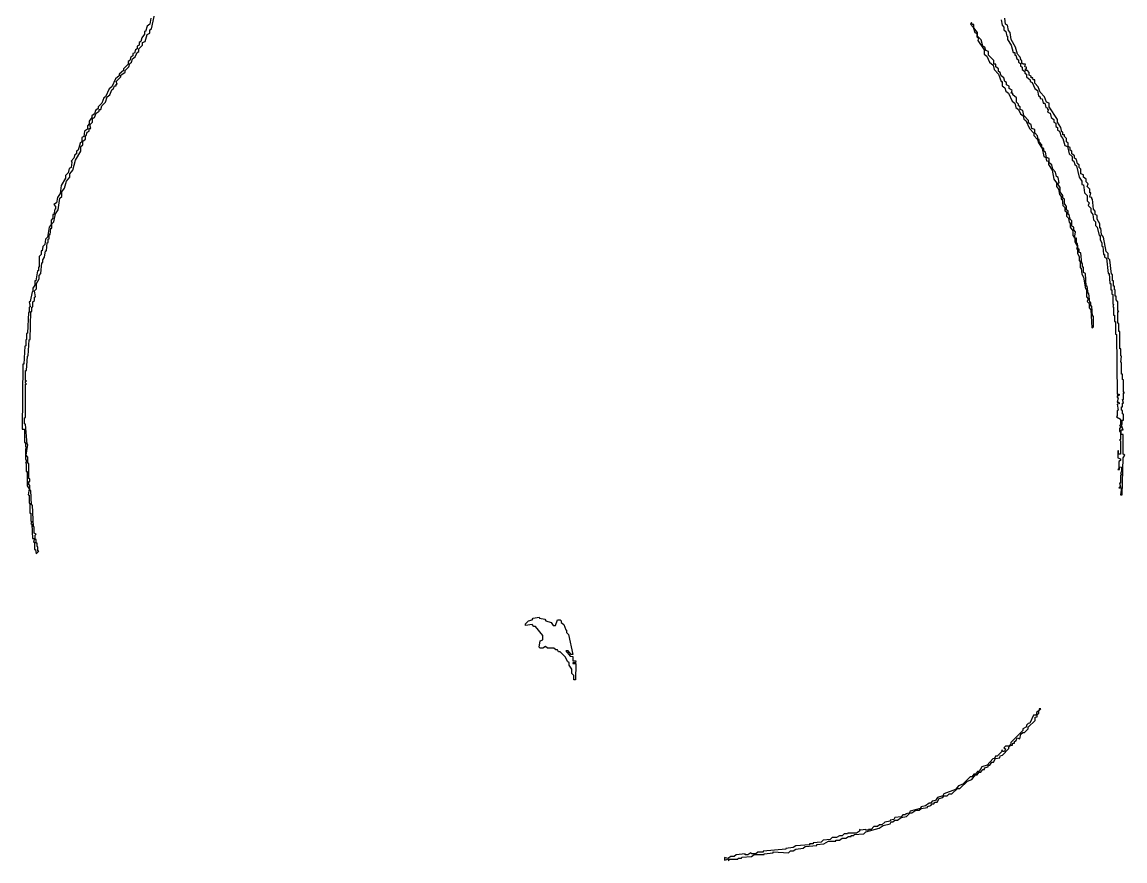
# Model space of a CAD drawing. Extents: x 76 to 558, y 148 to 1069.
# Drawn here: x 249.3 to 558.1, y 148.3 to 383.3 of the extents above; entities that cross this region are included whole.
import ezdxf

# ---------------------------------------------------------------- set-up
doc = ezdxf.new("R2010")
doc.units = 0

msp = doc.modelspace()

# ---------------------------------------------------------------- linework, layer by layer
at = {"layer": 'BRACING'}
for p, q in [((523.45, 383.88), (523.71, 382.4)), ((524.68, 382.65), (524.43, 384.39)), ((523.71, 382.4), (524.21, 381.85)), ((524.21, 381.85), (524.21, 381.13)), ((524.21, 381.13), (524.72, 380.58)), ((525.19, 382.35), (524.68, 382.65)), ((524.72, 380.58), (524.98, 379.35)), ((525.44, 380.87), (525.19, 382.35)), ((525.95, 380.32), (525.44, 380.87)), ((526.2, 378.33), (525.95, 380.32)), ((524.98, 379.35), (525.23, 379.31)), ((525.23, 379.31), (525.23, 378.33)), ((525.23, 378.33), (526.25, 376.77)), ((527.47, 376.26), (526.2, 378.33)), ((526.25, 376.77), (526.75, 374.78)), ((526.75, 374.78), (527.26, 374.73)), ((527.26, 374.73), (527.26, 374.02)), ((527.26, 374.02), (527.52, 373.97)), ((527.98, 374.27), (527.47, 376.26)), ((527.52, 373.97), (527.77, 373)), ((528.74, 373.46), (527.98, 374.27)), ((527.77, 373), (528.28, 372.7)), ((528.28, 372.7), (528.28, 371.98)), ((528.28, 371.98), (528.79, 371.69)), ((529, 372.49), (528.74, 373.46)), ((528.79, 371.69), (528.79, 370.97)), ((528.79, 370.97), (529.29, 370.67)), ((529.25, 372.45), (529, 372.49)), ((529.25, 371.73), (529.25, 372.45)), ((529.55, 371.43), (529.25, 371.73)), ((529.29, 370.67), (529.29, 369.95)), ((530.27, 371.43), (529.55, 371.43)), ((530.01, 370.71), (530.27, 371.43)), ((530.52, 370.67), (530.01, 370.71)), ((530.52, 370.2), (530.52, 370.67)), ((529.29, 369.95), (530.06, 369.4)), ((530.06, 369.4), (530.06, 368.93)), ((530.06, 368.93), (530.56, 368.64)), ((530.27, 370.16), (530.52, 370.2)), ((530.27, 369.7), (530.27, 370.16)), ((530.78, 369.65), (530.27, 369.7)), ((530.56, 368.64), (530.56, 367.92)), ((530.56, 367.92), (531.58, 367.11)), ((531.28, 369.15), (530.78, 369.65)), ((531.28, 368.43), (531.28, 369.15)), ((531.79, 368.13), (531.28, 368.43)), ((531.79, 367.67), (531.79, 368.13)), ((532.3, 367.62), (531.79, 367.67)), ((532.34, 367.11), (532.3, 367.62)), ((531.58, 367.11), (531.58, 366.65)), ((531.58, 366.65), (532.09, 366.35)), ((532.09, 366.35), (532.85, 364.62)), ((532.81, 367.11), (532.34, 367.11)), ((532.81, 366.14), (532.81, 367.11)), ((533.82, 365.08), (532.81, 366.14)), ((532.85, 364.62), (533.61, 364.07)), ((534.33, 363.6), (533.82, 365.08)), ((533.61, 364.07), (533.87, 362.58)), ((533.87, 362.58), (534.37, 362.29)), ((535.6, 362.29), (534.33, 363.6)), ((534.37, 362.29), (534.37, 361.82)), ((534.37, 361.82), (534.88, 361.78)), ((534.88, 361.78), (535.14, 360.55)), ((536.11, 360.81), (535.6, 362.29)), ((535.14, 360.55), (535.64, 360.51)), ((535.64, 360.51), (535.9, 359.28)), ((535.9, 359.28), (536.41, 359.24)), ((536.87, 360.51), (536.11, 360.81)), ((536.41, 359.24), (536.41, 358.77)), ((536.41, 358.77), (536.66, 358.73)), ((536.66, 358.73), (536.41, 358.01)), ((536.87, 359.54), (536.87, 360.51)), ((539.16, 355.98), (536.87, 359.54)), ((536.41, 358.01), (537.17, 357.72)), ((537.17, 357.72), (537.42, 356.53)), ((537.42, 356.53), (538.18, 355.98)), ((538.18, 355.98), (538.18, 355.26)), ((538.18, 355.26), (538.69, 354.96)), ((539.16, 355.26), (539.16, 355.98)), ((540.17, 353.7), (539.16, 355.26)), ((538.69, 354.96), (538.69, 353.99)), ((538.69, 353.99), (539.2, 353.7)), ((539.2, 353.7), (539.2, 352.98)), ((539.2, 352.98), (539.71, 352.68)), ((539.71, 352.68), (540.22, 351.2)), ((540.43, 352.47), (540.17, 353.7)), ((540.68, 352.42), (540.43, 352.47)), ((540.68, 351.71), (540.68, 352.42)), ((540.22, 351.2), (540.72, 350.65)), ((541.19, 351.66), (540.68, 351.71)), ((540.72, 350.65), (541.23, 348.66)), ((541.19, 351.2), (541.19, 351.66)), ((541.7, 350.65), (541.19, 351.2)), ((541.7, 349.67), (541.7, 350.65)), ((542.21, 349.38), (541.7, 349.67)), ((542.21, 348.4), (542.21, 349.38)), ((541.23, 348.66), (541.99, 348.36)), ((541.99, 348.36), (542.5, 346.37)), ((542.71, 348.11), (542.21, 348.4)), ((542.5, 346.37), (543.26, 345.57)), ((542.71, 347.39), (542.71, 348.11)), ((543.22, 347.09), (542.71, 347.39)), ((543.22, 346.37), (543.22, 347.09)), ((543.98, 345.82), (543.22, 346.37)), ((543.26, 345.57), (543.26, 344.59)), ((543.26, 344.59), (543.77, 344.3)), ((543.77, 344.3), (544.03, 343.32)), ((543.98, 345.1), (543.98, 345.82)), ((544.49, 344.8), (543.98, 345.1)), ((544.03, 343.32), (544.53, 343.03)), ((544.75, 343.58), (544.49, 344.8)), ((544.53, 343.03), (545.3, 339.77)), ((545.25, 343.28), (544.75, 343.58)), ((545.25, 342.56), (545.25, 343.28)), ((545.76, 342.01), (545.25, 342.56)), ((545.3, 339.77), (546.02, 338.71)), ((545.76, 340.78), (545.76, 342.01)), ((546.48, 340.49), (545.76, 340.78)), ((546.48, 339.77), (546.48, 340.49)), ((547.24, 339.22), (546.48, 339.77)), ((546.02, 338.71), (546.02, 337.74)), ((546.02, 337.74), (546.52, 337.69)), ((546.52, 337.69), (546.78, 335.45)), ((547.24, 338.5), (547.24, 339.22)), ((547.75, 337.95), (547.24, 338.5)), ((547.5, 337.23), (547.75, 337.95)), ((548.26, 336.42), (547.5, 337.23)), ((546.78, 335.45), (547.54, 334.64)), ((547.54, 334.64), (547.54, 333.16)), ((548.26, 335.45), (548.26, 336.42)), ((548.51, 335.41), (548.26, 335.45)), ((548.26, 334.18), (548.51, 335.41)), ((548.77, 334.14), (548.26, 334.18)), ((548.77, 333.67), (548.77, 334.14)), ((549.02, 333.63), (548.77, 333.67)), ((549.28, 330.88), (549.02, 333.63)), ((547.54, 333.16), (548.05, 332.61)), ((548.05, 332.61), (547.79, 331.89)), ((547.79, 331.89), (548.56, 331.09)), ((548.56, 331.09), (548.56, 330.12)), ((549.78, 330.33), (549.28, 330.88)), ((548.56, 330.12), (549.06, 329.31)), ((549.06, 329.31), (549.32, 327.83)), ((549.32, 327.83), (549.83, 327.28)), ((549.78, 329.35), (549.78, 330.33)), ((550.29, 329.06), (549.78, 329.35)), ((550.29, 328.08), (550.29, 329.06)), ((551.05, 326.77), (550.29, 328.08)), ((549.83, 327.28), (549.83, 326.31)), ((549.83, 326.31), (550.33, 325.76)), ((550.33, 325.76), (550.84, 323.51)), ((551.05, 325.54), (551.05, 326.77)), ((551.31, 325.5), (551.05, 325.54)), ((551.56, 323.77), (551.31, 325.5)), ((550.84, 323.51), (551.1, 323.47)), ((551.1, 323.47), (551.1, 322.24)), ((551.1, 322.24), (551.6, 321.44)), ((552.07, 322.96), (551.56, 323.77)), ((551.6, 321.44), (551.6, 320.46)), ((552.83, 318.94), (552.07, 322.96)), ((551.6, 320.46), (551.86, 320.42)), ((551.86, 320.42), (552.11, 318.18)), ((552.11, 318.18), (552.37, 318.14)), ((552.37, 318.14), (552.37, 317.42)), ((553.34, 318.39), (552.83, 318.94)), ((553.34, 317.16), (553.34, 318.39)), ((552.37, 317.42), (552.87, 317.12)), ((552.87, 317.12), (553.38, 312.84)), ((553.85, 316.61), (553.34, 317.16)), ((554.35, 312.59), (553.85, 316.61)), ((553.38, 312.84), (553.64, 312.8)), ((553.64, 312.8), (553.89, 310.05)), ((554.61, 312.55), (554.35, 312.59)), ((554.61, 310.81), (554.61, 312.55)), ((553.89, 310.05), (554.14, 310.01)), ((554.14, 310.01), (554.14, 308.27)), ((554.86, 310.77), (554.61, 310.81)), ((554.86, 309.29), (554.86, 310.77)), ((555.12, 309.24), (554.86, 309.29)), ((555.12, 308.27), (555.12, 309.24)), ((554.14, 308.27), (554.4, 308.23)), ((554.4, 308.23), (554.4, 307)), ((554.4, 307), (554.65, 306.96)), ((554.65, 306.96), (554.65, 304.21)), ((555.37, 308.23), (555.12, 308.27)), ((555.37, 306.49), (555.37, 308.23)), ((555.62, 306.45), (555.37, 306.49)), ((555.62, 305.48), (555.62, 306.45)), ((554.65, 304.21), (554.91, 304.17)), ((554.91, 304.17), (554.65, 303.45)), ((554.65, 303.45), (554.91, 303.4)), ((554.91, 303.4), (554.91, 301.16)), ((556.13, 304.93), (555.62, 305.48)), ((556.13, 302.43), (556.13, 304.93)), ((554.91, 301.16), (555.16, 301.12)), ((555.16, 301.12), (555.16, 299.38)), ((556.39, 302.18), (556.13, 302.43)), ((556.13, 302.13), (556.39, 302.18)), ((556.13, 298.87), (556.13, 302.13)), ((555.16, 299.38), (555.41, 299.34)), ((555.41, 299.34), (555.41, 295.83)), ((556.39, 298.83), (556.13, 298.87)), ((556.39, 296.59), (556.39, 298.83)), ((556.64, 296.55), (556.39, 296.59)), ((556.64, 291.76), (556.64, 296.55)), ((555.41, 295.83), (555.67, 295.78)), ((555.67, 295.78), (555.92, 279.06)), ((556.9, 291.72), (556.64, 291.76)), ((556.9, 289.73), (556.9, 291.72)), ((557.15, 289.69), (556.9, 289.73)), ((556.9, 287.95), (557.15, 289.69)), ((557.15, 287.91), (556.9, 287.95)), ((557.15, 284.65), (557.15, 287.91)), ((557.4, 284.61), (557.15, 284.65)), ((557.4, 283.13), (557.4, 284.61)), ((557.66, 283.08), (557.4, 283.13)), ((557.66, 279.57), (557.66, 283.08)), ((555.92, 279.06), (556.43, 279.02)), ((556.39, 278.51), (555.92, 278.51)), ((555.92, 278.51), (555.92, 278.05)), ((555.92, 278.05), (556.18, 278)), ((556.18, 278), (555.92, 276.78)), ((556.43, 279.02), (556.39, 278.51)), ((557.91, 279.53), (557.66, 279.57)), ((557.66, 279.27), (557.91, 279.53)), ((557.66, 277.54), (557.66, 279.27)), ((555.92, 276.78), (556.39, 276.78)), ((556.43, 276.27), (555.92, 276.23)), ((555.92, 276.23), (556.18, 274.49)), ((556.39, 276.78), (556.43, 276.27)), ((557.15, 275.46), (557.4, 275.51)), ((557.15, 274.49), (557.15, 275.46)), ((557.4, 277.49), (557.66, 277.54)), ((557.66, 276.52), (557.4, 277.49)), ((557.4, 276.48), (557.66, 276.52)), ((557.4, 275.51), (557.4, 276.48)), ((555.92, 272.97), (555.67, 272.71)), ((555.67, 272.71), (556.85, 271.99)), ((556.18, 274.49), (555.92, 274.45)), ((555.92, 274.45), (555.92, 272.97)), ((556.85, 271.99), (556.85, 270.3)), ((557.4, 274.45), (557.15, 274.49)), ((557.32, 271.74), (557.66, 271.78)), ((557.4, 273.47), (557.4, 274.45)), ((557.66, 273.43), (557.4, 273.47)), ((557.66, 271.78), (557.66, 273.43)), ((556.85, 270.3), (556.6, 270.26)), ((556.6, 270.26), (556.85, 270)), ((556.85, 269.54), (556.6, 269.49)), ((556.6, 269.49), (556.6, 268.52)), ((556.85, 270), (556.85, 269.54)), ((557.06, 270.51), (557.32, 270.55)), ((557.57, 269.03), (557.06, 270.51)), ((557.06, 268.99), (557.57, 269.03)), ((557.06, 267.76), (557.06, 268.99)), ((557.32, 270.55), (557.32, 271.74)), ((556.6, 268.52), (556.85, 268.48)), ((556.85, 266.28), (556.6, 266.23)), ((556.6, 266.23), (556.85, 265.98)), ((556.85, 265.98), (556.81, 262.17)), ((556.85, 268.48), (556.85, 266.28)), ((557.57, 267.72), (557.06, 267.76)), ((557.57, 262.21), (557.57, 267.72)), ((556.3, 263.19), (556.09, 263.19)), ((556.09, 263.19), (556.09, 261.2)), ((556.3, 262.21), (556.3, 263.19)), ((556.09, 261.2), (556.81, 260.94)), ((556.81, 262.17), (556.3, 262.21)), ((556.85, 260.43), (556.34, 260.14)), ((556.34, 260.14), (556.34, 258.15)), ((556.81, 260.94), (556.85, 260.43)), ((557.32, 250.78), (557.57, 261.15)), ((558.08, 261.92), (557.57, 262.21)), ((557.57, 261.15), (558.08, 261.92)), ((556.34, 258.15), (556.09, 257.89)), ((556.09, 257.89), (556.56, 257.89)), ((556.56, 257.89), (556.6, 258.66)), ((556.6, 258.66), (557.11, 258.61)), ((557.11, 257.13), (556.85, 257.09)), ((556.85, 257.09), (557.11, 256.37)), ((557.11, 256.37), (556.85, 256.33)), ((556.85, 256.33), (556.85, 254.08)), ((557.11, 258.61), (557.11, 257.13)), ((556.85, 254.08), (556.6, 254.04)), ((556.6, 254.04), (556.85, 253.07)), ((556.85, 253.07), (556.34, 252.81)), ((556.34, 252.81), (557.11, 252.77)), ((557.11, 252.77), (556.85, 250.78)), ((556.85, 250.78), (557.32, 250.78))]:
    msp.add_line(p, q, dxfattribs=at)
at = {"layer": 'PICKUP_ROUTE'}
for p, q in [((515.07, 383.12), (514.82, 382.65)), ((515.32, 382.61), (515.07, 383.12)), ((514.82, 382.65), (515.58, 381.85)), ((515.79, 382.61), (515.32, 382.61)), ((515.58, 381.85), (516.09, 380.36)), ((515.79, 381.64), (515.79, 382.61)), ((516.81, 380.32), (515.79, 381.64)), ((516.09, 380.36), (516.59, 380.07)), ((516.59, 380.07), (516.59, 379.1)), ((516.81, 379.35), (516.81, 380.32)), ((516.59, 379.1), (517.1, 378.8)), ((517.82, 378.29), (516.81, 379.35)), ((517.1, 378.8), (516.85, 378.08)), ((516.85, 378.08), (518.63, 375.5)), ((518.33, 376.55), (517.82, 378.29)), ((518.84, 376.26), (518.33, 376.55)), ((518.63, 375.5), (518.63, 374.27)), ((518.63, 374.27), (519.39, 373.72)), ((519.09, 375.29), (518.84, 376.26)), ((519.85, 374.99), (519.09, 375.29)), ((519.39, 373.72), (520.15, 371.98)), ((519.85, 374.02), (519.85, 374.99)), ((521.38, 372.45), (519.85, 374.02)), ((520.15, 371.98), (521.17, 371.18)), ((521.17, 371.18), (521.42, 369.95)), ((521.38, 371.48), (521.38, 372.45)), ((521.89, 371.43), (521.38, 371.48)), ((521.89, 370.71), (521.89, 371.43)), ((522.65, 370.16), (521.89, 370.71)), ((521.42, 369.95), (522.69, 368.64)), ((522.65, 369.44), (522.65, 370.16)), ((523.16, 369.15), (522.65, 369.44)), ((522.69, 368.64), (523.45, 366.65)), ((523.41, 368.17), (523.16, 369.15)), ((524.17, 367.62), (523.41, 368.17)), ((524.43, 366.65), (524.17, 367.62)), ((523.45, 366.65), (523.71, 366.61)), ((523.71, 366.61), (523.71, 365.38)), ((523.71, 365.38), (524.47, 364.83)), ((524.93, 366.35), (524.43, 366.65)), ((524.47, 364.83), (524.72, 363.86)), ((524.93, 365.63), (524.93, 366.35)), ((525.7, 365.34), (524.93, 365.63)), ((525.7, 364.62), (525.7, 365.34)), ((526.46, 364.07), (525.7, 364.62)), ((524.72, 363.86), (525.48, 363.3)), ((525.48, 363.3), (526.5, 361.06)), ((526.2, 363.35), (526.46, 364.07)), ((526.71, 363.3), (526.2, 363.35)), ((526.71, 362.84), (526.71, 363.3)), ((527.73, 362.03), (526.71, 362.84)), ((527.73, 360.81), (527.73, 362.03)), ((526.5, 361.06), (527.26, 360.51)), ((527.26, 360.51), (527.52, 359.28)), ((527.52, 359.28), (528.28, 358.73)), ((528.24, 360.26), (527.73, 360.81)), ((528.24, 359.79), (528.24, 360.26)), ((528.74, 359.49), (528.24, 359.79)), ((528.28, 358.73), (528.79, 357.51)), ((528.74, 358.77), (528.74, 359.49)), ((529.51, 358.48), (528.74, 358.77)), ((529.76, 357.04), (529.51, 358.48)), ((528.79, 357.51), (529.55, 357)), ((529.55, 357), (529.8, 356.02)), ((531.03, 355.73), (529.76, 357.04)), ((529.8, 356.02), (530.31, 355.73)), ((530.31, 355.73), (531.33, 353.48)), ((531.03, 355.01), (531.03, 355.73)), ((531.79, 354.46), (531.03, 355.01)), ((531.33, 353.48), (532.6, 352.17)), ((532.05, 353.48), (531.79, 354.46)), ((532.81, 353.19), (532.05, 353.48)), ((532.6, 352.17), (532.6, 351.45)), ((532.81, 352.21), (532.81, 353.19)), ((533.57, 351.41), (532.81, 352.21)), ((532.6, 351.45), (533.61, 350.39)), ((533.82, 350.44), (533.57, 351.41)), ((533.61, 350.39), (533.87, 349.42)), ((534.08, 350.39), (533.82, 350.44)), ((533.87, 349.42), (534.88, 347.85)), ((534.08, 349.67), (534.08, 350.39)), ((534.84, 348.87), (534.08, 349.67)), ((534.84, 348.15), (534.84, 348.87)), ((535.35, 347.85), (534.84, 348.15)), ((534.88, 347.85), (535.39, 345.61)), ((535.35, 347.13), (535.35, 347.85)), ((535.86, 346.84), (535.35, 347.13)), ((536.11, 345.36), (535.86, 346.84)), ((535.39, 345.61), (535.9, 345.31)), ((535.9, 345.31), (536.15, 344.34)), ((536.87, 345.06), (536.11, 345.36)), ((536.15, 344.34), (536.66, 344.3)), ((536.66, 344.3), (536.66, 343.32)), ((536.66, 343.32), (537.68, 341.76)), ((536.87, 343.83), (536.87, 345.06)), ((537.63, 343.28), (536.87, 343.83)), ((537.89, 342.05), (537.63, 343.28)), ((537.68, 341.76), (538.18, 339.26)), ((538.65, 341.25), (537.89, 342.05)), ((538.9, 340.02), (538.65, 341.25)), ((539.41, 339.73), (538.9, 340.02)), ((539.67, 338.24), (539.41, 339.73)), ((538.18, 339.26), (538.95, 338.2)), ((538.95, 338.2), (538.95, 337.23)), ((538.95, 337.23), (539.45, 336.42)), ((539.41, 338.2), (539.67, 338.24)), ((539.41, 337.74), (539.41, 338.2)), ((539.92, 336.93), (539.41, 337.74)), ((539.92, 335.7), (539.92, 336.93)), ((539.45, 336.42), (539.71, 334.94)), ((539.71, 334.94), (540.22, 334.39)), ((540.68, 334.64), (539.92, 335.7)), ((540.22, 334.39), (540.22, 333.67)), ((540.22, 333.67), (540.47, 333.63)), ((540.47, 333.63), (540.72, 331.89)), ((540.68, 333.93), (540.68, 334.64)), ((541.19, 333.63), (540.68, 333.93)), ((541.19, 332.4), (541.19, 333.63)), ((540.72, 331.89), (541.23, 331.34)), ((541.7, 331.6), (541.19, 332.4)), ((541.23, 331.34), (541.23, 330.37)), ((541.7, 330.62), (541.7, 331.6)), ((542.21, 330.33), (541.7, 330.62)), ((541.23, 330.37), (541.74, 330.07)), ((541.74, 330.07), (541.74, 328.85)), ((541.74, 328.85), (542.25, 328.3)), ((542.21, 329.35), (542.21, 330.33)), ((542.46, 329.31), (542.21, 329.35)), ((542.25, 328.3), (542.5, 327.07)), ((542.71, 328.08), (542.46, 329.31)), ((543.22, 327.53), (542.71, 328.08)), ((543.22, 326.05), (543.22, 327.53)), ((542.5, 327.07), (542.76, 327.02)), ((542.76, 327.02), (542.76, 325.8)), ((542.76, 325.8), (543.52, 324.74)), ((543.73, 325.76), (543.22, 326.05)), ((543.52, 324.74), (543.52, 323.51)), ((543.73, 325.04), (543.73, 325.76)), ((544.24, 324.48), (543.73, 325.04)), ((543.98, 322.75), (544.24, 324.48)), ((543.52, 323.51), (544.03, 322.71)), ((544.49, 322.71), (543.98, 322.75)), ((544.03, 322.71), (544.03, 321.73)), ((544.03, 321.73), (544.79, 320.42)), ((544.49, 321.23), (544.49, 322.71)), ((544.75, 321.18), (544.49, 321.23)), ((545, 319.7), (544.75, 321.18)), ((544.79, 320.42), (544.53, 319.7)), ((544.53, 319.7), (544.79, 319.66)), ((544.79, 319.66), (544.79, 318.43)), ((544.79, 318.43), (545.3, 317.63)), ((545.25, 319.66), (545, 319.7)), ((545.25, 318.69), (545.25, 319.66)), ((545.76, 318.64), (545.25, 318.69)), ((545.97, 315.64), (545.76, 318.64)), ((545.3, 317.63), (545.3, 316.4)), ((545.3, 316.4), (545.55, 316.36)), ((545.55, 316.36), (545.55, 314.37)), ((546.23, 315.6), (545.97, 315.64)), ((546.23, 314.62), (546.23, 315.6)), ((545.55, 314.37), (545.8, 314.33)), ((545.8, 314.33), (546.02, 312.59)), ((546.02, 312.59), (546.52, 311.79)), ((546.48, 314.58), (546.23, 314.62)), ((546.48, 313.1), (546.48, 314.58)), ((546.99, 312.8), (546.48, 313.1)), ((547.24, 309.29), (546.99, 312.8)), ((546.52, 311.79), (547.03, 308.53)), ((547.5, 309.24), (547.24, 309.29)), ((547.75, 307.26), (547.5, 309.24)), ((547.03, 308.53), (547.29, 308.48)), ((547.29, 308.48), (547.29, 306.24)), ((547.29, 306.24), (547.79, 305.69)), ((548.01, 307.21), (547.75, 307.26)), ((548.26, 304.72), (548.01, 307.21)), ((547.79, 305.69), (547.54, 304.97)), ((547.54, 304.97), (548.05, 304.42)), ((548.05, 304.42), (548.05, 303.19)), ((548.05, 303.19), (548.56, 302.64)), ((548.51, 304.67), (548.26, 304.72)), ((548.51, 303.7), (548.51, 304.67)), ((548.77, 303.66), (548.51, 303.7)), ((549.02, 300.91), (548.77, 303.66)), ((548.56, 302.64), (548.81, 297.6)), ((549.28, 300.86), (549.02, 300.91)), ((549.28, 297.86), (549.28, 300.86)), ((548.81, 297.6), (549.28, 297.86)), ((532.51, 189.06), (531.49, 186.82)), ((533.23, 189.06), (532.51, 189.06)), ((532.98, 188.55), (533.48, 188.6)), ((532.98, 187.58), (532.98, 188.55)), ((533.27, 189.82), (533.23, 189.06)), ((534.03, 190.37), (533.27, 189.82)), ((533.48, 189.31), (533.99, 189.61)), ((533.48, 188.6), (533.48, 189.31)), ((533.99, 190.33), (534.5, 190.84)), ((533.99, 189.61), (533.99, 190.33)), ((534.5, 190.84), (534.03, 190.84)), ((534.03, 190.84), (534.03, 190.37)), ((530.48, 185.8), (529.46, 185.25)), ((529.93, 184.28), (530.94, 185.29)), ((530.99, 186.77), (530.48, 186.27)), ((530.48, 186.27), (530.48, 185.8)), ((530.94, 185.76), (532.98, 187.58)), ((530.94, 185.29), (530.94, 185.76)), ((531.49, 186.82), (530.99, 186.77)), ((529.46, 184.79), (526.16, 181.44)), ((527.64, 181.99), (527.94, 182.75)), ((527.94, 182.75), (528.66, 182.5)), ((528.66, 182.5), (528.91, 183.73)), ((528.91, 183.73), (529.46, 184.28)), ((529.46, 185.25), (529.46, 184.79)), ((529.46, 184.28), (529.93, 184.28)), ((523.88, 178.9), (523.62, 179.41)), ((523.62, 179.41), (523.62, 178.94)), ((523.83, 177.93), (525.61, 179.71)), ((524.64, 180.42), (524.13, 179.92)), ((524.13, 179.92), (524.64, 179.66)), ((524.64, 179.66), (524.34, 178.9)), ((525.61, 180.42), (524.64, 180.42)), ((526.16, 180.98), (525.61, 180.42)), ((525.61, 180.17), (526.16, 180.72)), ((525.61, 179.71), (525.61, 180.17)), ((526.16, 181.44), (526.16, 180.98)), ((526.16, 180.72), (526.63, 180.72)), ((526.63, 180.72), (526.67, 181.23)), ((526.67, 181.23), (527.13, 181.23)), ((527.13, 181.69), (527.64, 181.99)), ((527.13, 181.23), (527.13, 181.69)), ((521.08, 176.87), (519.51, 175.09)), ((521.59, 176.91), (521.08, 176.87)), ((521.29, 175.9), (521.84, 176.91)), ((521.84, 177.63), (521.59, 176.91)), ((522.31, 177.63), (521.84, 177.63)), ((521.84, 176.91), (523.07, 177.16)), ((523.62, 178.94), (522.31, 177.63)), ((523.07, 177.16), (523.11, 177.67)), ((523.11, 177.67), (523.83, 177.93)), ((524.34, 178.9), (523.88, 178.9)), ((516.76, 173.31), (516.21, 172.55)), ((516.72, 172.34), (517.27, 173.1)), ((517.23, 173.31), (516.76, 173.31)), ((518.03, 174.58), (517.23, 173.31)), ((517.27, 173.1), (517.74, 173.1)), ((517.74, 173.1), (518.29, 173.86)), ((519.51, 175.09), (518.03, 174.58)), ((518.29, 173.86), (518.75, 173.86)), ((518.75, 173.86), (518.79, 174.37)), ((518.79, 174.37), (519.77, 174.62)), ((519.77, 174.62), (519.81, 175.13)), ((519.81, 175.13), (520.28, 175.13)), ((520.28, 175.13), (520.83, 175.9)), ((520.83, 175.9), (521.29, 175.9)), ((511.89, 168.53), (513.97, 170.56)), ((514.73, 171.79), (512.66, 169.76)), ((513.97, 170.56), (515.2, 171.07)), ((515.2, 171.79), (514.73, 171.79)), ((515.75, 172.55), (515.2, 171.79)), ((515.2, 171.07), (516.26, 172.34)), ((516.21, 172.55), (515.75, 172.55)), ((516.26, 172.34), (516.72, 172.34)), ((507.36, 167.01), (507.07, 166.5)), ((510.62, 168.23), (507.36, 167.01)), ((508.34, 166.54), (508.89, 167.05)), ((508.89, 167.05), (509.61, 167.05)), ((509.61, 167.05), (511.17, 168.53)), ((511.43, 169.25), (510.62, 168.23)), ((511.17, 168.53), (511.89, 168.53)), ((512.66, 169.76), (511.43, 169.25)), ((502.24, 163.7), (501.02, 163.45)), ((503.3, 164.46), (502.24, 163.7)), ((502.79, 163.49), (503.77, 163.75)), ((503.77, 164.46), (503.3, 164.46)), ((504.06, 164.97), (503.77, 164.46)), ((503.77, 163.75), (504.06, 164.25)), ((505.04, 165.23), (504.06, 164.97)), ((504.06, 164.25), (504.53, 164.25)), ((504.53, 164.25), (504.83, 164.76)), ((504.83, 164.76), (505.54, 164.76)), ((505.59, 165.99), (505.04, 165.23)), ((505.54, 164.76), (506.1, 165.78)), ((507.07, 166.5), (505.59, 165.99)), ((506.1, 165.78), (507.07, 166.03)), ((507.07, 166.03), (507.36, 166.54)), ((507.36, 166.54), (508.34, 166.54)), ((495.38, 160.65), (493.65, 160.4)), ((495.93, 161.16), (495.38, 160.65)), ((495.43, 160.44), (496.91, 160.7)), ((496.65, 161.16), (495.93, 161.16)), ((496.7, 161.42), (496.65, 161.16)), ((497.67, 161.67), (496.7, 161.42)), ((496.91, 160.7), (497.97, 161.71)), ((497.97, 162.18), (497.67, 161.67)), ((500.72, 162.94), (497.97, 162.18)), ((497.97, 161.71), (498.43, 161.71)), ((498.43, 161.71), (499.49, 162.48)), ((499.49, 162.48), (500.46, 162.48)), ((500.46, 162.48), (501.02, 162.98)), ((501.02, 163.45), (500.72, 162.94)), ((501.02, 162.98), (502.75, 163.24)), ((502.75, 163.24), (502.79, 163.49)), ((487.81, 157.86), (487, 157.1)), ((488.78, 157.86), (487.81, 157.86)), ((489.33, 158.37), (488.78, 157.86)), ((489.29, 157.4), (490.35, 158.16)), ((490.05, 158.37), (489.33, 158.37)), ((490.86, 159.13), (490.05, 158.37)), ((490.35, 158.16), (492.34, 158.67)), ((492.34, 159.38), (490.86, 159.13)), ((492.38, 159.64), (492.34, 159.38)), ((492.34, 158.67), (492.63, 159.17)), ((493.35, 159.89), (492.38, 159.64)), ((492.63, 159.17), (493.1, 159.17)), ((493.1, 159.17), (493.65, 159.68)), ((493.65, 160.4), (493.35, 159.89)), ((493.65, 159.68), (494.37, 159.68)), ((494.37, 159.68), (495.43, 160.44)), ((476.12, 154.81), (475.57, 154.3)), ((477.35, 154.81), (476.12, 154.81)), ((478.15, 155.32), (477.35, 154.81)), ((478.11, 154.09), (478.92, 154.6)), ((478.87, 155.32), (478.15, 155.32)), ((479.42, 155.83), (478.87, 155.32)), ((478.92, 154.6), (479.89, 154.6)), ((480.4, 155.83), (479.42, 155.83)), ((479.89, 154.6), (480.7, 155.11)), ((480.44, 156.08), (480.4, 155.83)), ((482.94, 156.08), (480.44, 156.08)), ((480.7, 155.11), (481.41, 155.11)), ((481.41, 155.11), (481.46, 155.36)), ((481.46, 155.36), (482.18, 155.36)), ((482.18, 155.36), (482.22, 155.62)), ((482.22, 155.62), (484.97, 155.87)), ((483.74, 156.63), (482.94, 156.08)), ((484, 156.85), (483.74, 157.1)), ((483.74, 157.1), (483.74, 156.63)), ((485.48, 157.1), (484, 156.85)), ((484.97, 155.87), (485.52, 156.38)), ((485.52, 156.85), (485.48, 157.1)), ((485.52, 156.38), (489.29, 157.4)), ((486.24, 156.85), (485.52, 156.85)), ((486.28, 157.1), (486.24, 156.85)), ((487, 157.1), (486.28, 157.1)), ((463.13, 151.51), (456.82, 151)), ((463.17, 151.76), (463.13, 151.51)), ((465.16, 152.02), (463.17, 151.76)), ((465.96, 152.53), (465.16, 152.02)), ((465.16, 151.05), (465.96, 151.55)), ((469.73, 152.78), (465.96, 152.53)), ((465.96, 151.55), (467.95, 151.81)), ((467.95, 151.81), (468.5, 152.32)), ((468.5, 152.32), (471.76, 152.57)), ((469.77, 153.04), (469.73, 152.78)), ((470.75, 153.04), (469.77, 153.04)), ((470.79, 153.29), (470.75, 153.04)), ((473.03, 153.54), (470.79, 153.29)), ((471.76, 152.57), (471.8, 152.82)), ((471.8, 152.82), (473.79, 153.08)), ((473.58, 154.05), (473.03, 153.54)), ((475.57, 154.3), (473.58, 154.05)), ((473.79, 153.08), (475.11, 153.84)), ((475.11, 153.84), (477.1, 153.84)), ((477.1, 153.84), (477.14, 154.09)), ((477.14, 154.09), (478.11, 154.09)), ((446.91, 148.97), (445.94, 149.23)), ((445.94, 149.23), (445.94, 148.51)), ((445.94, 148.51), (446.91, 148.76)), ((447.72, 149.48), (446.91, 148.97)), ((446.91, 148.76), (447.17, 148.25)), ((447.17, 148.25), (447.21, 148.76)), ((447.21, 148.76), (449.71, 148.76)), ((448.69, 149.48), (447.72, 149.48)), ((449.24, 149.99), (448.69, 149.48)), ((451.74, 150.24), (449.24, 149.99)), ((449.71, 148.76), (449.75, 149.01)), ((449.75, 149.01), (450.72, 149.01)), ((450.72, 149.01), (450.77, 149.27)), ((450.77, 149.27), (453.52, 149.52)), ((451.78, 149.99), (451.74, 150.24)), ((452.5, 149.99), (451.78, 149.99)), ((453.31, 150.49), (452.5, 149.99)), ((453.56, 150.24), (453.31, 150.49)), ((453.52, 149.52), (454.28, 150.03)), ((454.74, 150.24), (453.56, 150.24)), ((454.28, 150.03), (457.03, 150.03)), ((455.3, 150.75), (454.74, 150.24)), ((456.78, 150.75), (455.3, 150.75)), ((456.82, 151), (456.78, 150.75)), ((457.03, 150.03), (457.07, 150.28)), ((457.07, 150.28), (459.57, 150.54)), ((459.57, 150.54), (459.61, 150.79)), ((459.61, 150.79), (463.89, 150.54)), ((463.89, 150.54), (464.44, 151.05)), ((464.44, 151.05), (465.16, 151.05))]:
    msp.add_line(p, q, dxfattribs=at)
at = {"layer": 'RHYTHM_CIRCUIT'}
for p, q in [((285.54, 381.38), (286.51, 386.16)), ((285.33, 384.39), (285.07, 382.65)), ((283.55, 379.86), (282.79, 378.8)), ((283.8, 380.62), (283.55, 380.58)), ((283.55, 380.58), (283.55, 379.86)), ((284.31, 382.1), (283.8, 380.62)), ((284.27, 379.81), (285.03, 380.11)), ((285.07, 382.65), (284.31, 382.1)), ((285.03, 381.08), (285.54, 381.38)), ((285.03, 380.11), (285.03, 381.08)), ((282.02, 376.81), (281.52, 376.51)), ((281.98, 375.75), (283, 376.81)), ((282.53, 377.83), (282.02, 377.53)), ((282.02, 377.53), (282.02, 376.81)), ((282.79, 378.8), (282.53, 377.83)), ((283, 377.53), (283.76, 377.83)), ((283, 376.81), (283, 377.53)), ((283.76, 377.83), (284.27, 379.81)), ((280.25, 373.76), (279.74, 373.46)), ((280.75, 374.52), (280.25, 374.48)), ((280.25, 374.48), (280.25, 373.76)), ((281.01, 375.5), (280.75, 374.52)), ((280.97, 373.51), (281.47, 374.73)), ((281.52, 375.79), (281.01, 375.5)), ((281.47, 374.73), (281.98, 375.03)), ((281.52, 376.51), (281.52, 375.79)), ((281.98, 375.03), (281.98, 375.75)), ((278.98, 371.48), (277.71, 370.16)), ((278.17, 369.65), (279.19, 370.71)), ((279.48, 372.49), (278.98, 372.19)), ((278.98, 372.19), (278.98, 371.48)), ((279.19, 370.71), (279.44, 371.69)), ((279.44, 371.69), (279.95, 371.98)), ((279.74, 373.46), (279.48, 372.49)), ((279.95, 371.98), (280.2, 372.96)), ((280.2, 372.96), (280.97, 373.51)), ((276.44, 368.17), (275.42, 367.37)), ((275.63, 366.61), (276.9, 367.92)), ((277.71, 369.7), (276.44, 368.64)), ((276.44, 368.64), (276.44, 368.17)), ((276.9, 368.38), (278.17, 369.19)), ((276.9, 367.92), (276.9, 368.38)), ((277.71, 370.16), (277.71, 369.7)), ((278.17, 369.19), (278.17, 369.65)), ((273.64, 364.57), (272.63, 362.33)), ((274.4, 365.12), (273.64, 364.57)), ((274.36, 364.32), (274.87, 364.62)), ((275.42, 367.37), (274.4, 365.12)), ((274.87, 364.62), (275.17, 365.38)), ((275.17, 365.38), (275.63, 365.38)), ((275.89, 365.89), (275.63, 366.61)), ((275.63, 365.84), (275.89, 365.89)), ((275.63, 365.38), (275.63, 365.84)), ((272.12, 362.03), (271.61, 360.55)), ((272.63, 362.33), (272.12, 362.03)), ((272.58, 360.81), (273.09, 362.29)), ((273.09, 362.29), (273.85, 362.84)), ((273.85, 362.84), (274.36, 364.32)), ((269.83, 358.48), (269.58, 357.51)), ((270.59, 359.03), (269.83, 358.48)), ((270.04, 357.72), (270.81, 358.27)), ((271.61, 360.55), (270.59, 359.49)), ((270.59, 359.49), (270.59, 359.03)), ((270.81, 358.73), (271.31, 358.77)), ((270.81, 358.27), (270.81, 358.73)), ((271.31, 358.77), (271.57, 359.75)), ((271.57, 359.75), (272.58, 360.81)), ((268.82, 356.53), (268.05, 355.47)), ((268.05, 355.47), (268.05, 354.75)), ((268.27, 354.46), (269.03, 355.26)), ((269.58, 357.51), (268.82, 357)), ((268.82, 357), (268.82, 356.53)), ((269.03, 356.23), (269.54, 356.53)), ((269.03, 355.26), (269.03, 356.23)), ((269.54, 356.53), (270.04, 357.72)), ((266.78, 352.68), (266.53, 351.2)), ((267.55, 353.23), (266.78, 352.68)), ((267.25, 351.45), (267.5, 352.42)), ((267.5, 352.42), (268.01, 352.72)), ((268.05, 354.75), (267.55, 354.2)), ((267.55, 354.2), (267.55, 353.23)), ((268.01, 353.44), (268.52, 353.48)), ((268.01, 352.72), (268.01, 353.44)), ((268.52, 353.48), (268.27, 354.46)), ((265.51, 349.38), (265.01, 347.39)), ((266.02, 349.67), (265.51, 349.38)), ((266.53, 351.2), (266.02, 350.9)), ((266.02, 350.9), (266.02, 349.67)), ((266.23, 349.89), (267, 350.44)), ((266.23, 348.91), (266.23, 349.89)), ((267, 351.41), (267.25, 351.45)), ((267, 350.44), (267, 351.41)), ((263.99, 346.08), (263.74, 345.1)), ((264.5, 346.37), (263.99, 346.08)), ((264.2, 344.55), (265.73, 347.13)), ((265.01, 347.39), (264.5, 347.09)), ((264.5, 347.09), (264.5, 346.37)), ((265.73, 348.36), (266.23, 348.91)), ((265.73, 347.13), (265.73, 348.36)), ((263.74, 345.1), (262.97, 344.3)), ((262.97, 344.3), (263.23, 344.04)), ((263.23, 344.04), (262.97, 342.56)), ((263.44, 341.8), (264.2, 344.55)), ((262.21, 341.04), (261.45, 340.23)), ((261.45, 340.23), (261.45, 339.51)), ((261.66, 338.71), (262.68, 339.77)), ((262.47, 342.27), (262.21, 341.04)), ((262.97, 342.56), (262.47, 342.27)), ((262.68, 340.74), (263.44, 341.8)), ((262.68, 339.77), (262.68, 340.74)), ((260.18, 337.44), (259.93, 335.2)), ((261.45, 339.51), (260.18, 337.44)), ((260.39, 335.66), (261.15, 336.72)), ((261.15, 336.72), (261.66, 338.71)), ((259.16, 334.14), (258.91, 332.66)), ((259.93, 335.2), (259.16, 334.14)), ((259.38, 330.62), (259.88, 333.88)), ((259.88, 333.88), (260.39, 334.43)), ((260.39, 334.43), (260.39, 335.66)), ((258.91, 332.66), (258.15, 332.11)), ((258.15, 332.11), (258.66, 331.6)), ((258.4, 330.83), (258.15, 329.35)), ((258.66, 330.88), (258.4, 330.83)), ((258.61, 329.57), (259.38, 330.62)), ((258.66, 331.6), (258.66, 330.88)), ((257.89, 328.34), (257.39, 327.79)), ((257.39, 327.79), (257.39, 326.56)), ((258.15, 329.35), (257.89, 329.31)), ((257.89, 329.31), (257.89, 328.34)), ((258.11, 327.32), (258.61, 329.57)), ((256.88, 325.76), (256.37, 323)), ((257.39, 326.56), (256.88, 325.76)), ((257.09, 323.77), (257.34, 325.5)), ((257.34, 325.5), (257.6, 325.54)), ((257.6, 326.77), (258.11, 327.32)), ((257.6, 325.54), (257.6, 326.77)), ((255.86, 322.45), (255.61, 320.97)), ((256.37, 323), (255.86, 322.45)), ((256.07, 319.19), (256.33, 321.44)), ((256.33, 321.44), (256.58, 321.48)), ((256.58, 322.45), (256.84, 322.5)), ((256.58, 321.48), (256.58, 322.45)), ((256.84, 323.72), (257.09, 323.77)), ((256.84, 322.5), (256.84, 323.72)), ((254.59, 318.18), (254.08, 317.63)), ((254.85, 319.19), (254.59, 319.15)), ((254.59, 319.15), (254.59, 318.18)), ((255.1, 320.42), (254.85, 319.19)), ((255.61, 320.97), (255.1, 320.42)), ((255.57, 317.42), (255.82, 319.15)), ((255.82, 319.15), (256.07, 319.19)), ((254.08, 317.63), (254.08, 314.62)), ((254.55, 312.84), (254.8, 315.85)), ((254.8, 315.85), (255.06, 315.89)), ((255.06, 316.61), (255.57, 317.42)), ((255.06, 315.89), (255.06, 316.61)), ((253.58, 313.56), (253.07, 310.81)), ((253.83, 313.61), (253.58, 313.56)), ((254.08, 314.62), (253.83, 314.58)), ((253.83, 314.58), (253.83, 313.61)), ((254.04, 312.29), (254.55, 312.84)), ((254.04, 311.32), (254.04, 312.29)), ((252.81, 309.54), (252.31, 308.74)), ((253.07, 310.81), (252.81, 310.77)), ((252.81, 310.77), (252.81, 309.54)), ((253.28, 310.01), (254.04, 311.32)), ((253.28, 308.53), (253.28, 310.01)), ((252.05, 307.72), (251.54, 304.97)), ((252.31, 307.76), (252.05, 307.72)), ((252.31, 308.74), (252.31, 307.76)), ((252.77, 307.98), (253.28, 308.53)), ((253.03, 306.24), (252.77, 307.98)), ((252.77, 306.2), (253.03, 306.24)), ((252.77, 305.22), (252.77, 306.2)), ((251.54, 304.97), (251.29, 304.93)), ((251.29, 304.93), (251.54, 303.45)), ((251.54, 303.45), (251.29, 303.4)), ((251.29, 303.4), (251.29, 301.92)), ((252.01, 303.4), (252.26, 303.45)), ((252.01, 302.18), (252.01, 303.4)), ((252.26, 304.93), (252.77, 305.22)), ((252.26, 303.45), (252.26, 304.93)), ((251.04, 301.88), (250.78, 296.08)), ((251.29, 301.92), (251.04, 301.88)), ((251.5, 294.3), (251.76, 302.13)), ((251.76, 302.13), (252.01, 302.18)), ((250.53, 294.3), (250.27, 294.26)), ((250.27, 294.26), (250.27, 292.52)), ((250.78, 296.08), (250.53, 296.04)), ((250.53, 296.04), (250.53, 294.3)), ((250.99, 289.73), (251.25, 294.26)), ((251.25, 294.26), (251.5, 294.3)), ((250.02, 292.48), (249.77, 287.44)), ((250.27, 292.52), (250.02, 292.48)), ((249.51, 287.4), (249.26, 269.24)), ((249.77, 287.44), (249.51, 287.4)), ((250.49, 285.67), (250.74, 289.69)), ((250.74, 289.69), (250.99, 289.73)), ((250.23, 285.62), (250.49, 285.67)), ((250.23, 282.87), (250.23, 285.62)), ((250.49, 282.62), (250.23, 282.87)), ((250.23, 282.58), (250.49, 282.62)), ((250.23, 282.11), (250.23, 282.58)), ((250.49, 281.86), (250.23, 282.11)), ((250.23, 281.81), (250.49, 281.86)), ((250.23, 272.46), (250.23, 281.81)), ((249.98, 272.42), (250.23, 272.46)), ((249.98, 270.68), (249.98, 272.42)), ((249.26, 269.24), (249.94, 269.2)), ((249.94, 269.2), (249.94, 265.51)), ((250.23, 270.64), (249.98, 270.68)), ((250.66, 265.01), (250.23, 270.64)), ((249.94, 265.51), (250.19, 265.47)), ((250.19, 265.47), (250.19, 264.24)), ((250.19, 264.24), (250.44, 264.2)), ((250.44, 263.74), (250.19, 263.69)), ((250.19, 263.69), (250.19, 260.69)), ((250.4, 261.96), (250.91, 264.96)), ((250.44, 264.2), (250.44, 263.74)), ((250.91, 264.96), (250.66, 265.01)), ((250.19, 260.69), (250.44, 260.65)), ((250.44, 259.93), (250.19, 259.67)), ((250.19, 259.67), (250.44, 259.63)), ((250.91, 261.41), (250.4, 261.96)), ((250.44, 260.65), (250.44, 259.93)), ((250.44, 259.63), (250.44, 257.39)), ((250.91, 259.67), (250.91, 261.41)), ((251.16, 259.63), (250.91, 259.67)), ((251.16, 255.35), (251.16, 259.63)), ((250.44, 257.39), (250.7, 257.34)), ((250.7, 257.34), (250.7, 253.32)), ((250.7, 253.32), (251.21, 252.52)), ((251.42, 255.31), (251.16, 255.35)), ((251.16, 254.55), (251.42, 254.59)), ((251.16, 253.58), (251.16, 254.55)), ((251.42, 253.53), (251.16, 253.58)), ((251.42, 254.59), (251.42, 255.31)), ((251.42, 252.05), (251.42, 253.53)), ((251.21, 252.52), (250.95, 250.78)), ((250.95, 250.78), (251.21, 250.74)), ((251.21, 250.74), (251.21, 248.5)), ((251.67, 252.01), (251.42, 252.05)), ((251.93, 247.99), (251.67, 252.01)), ((251.21, 248.5), (251.46, 248.45)), ((251.46, 248.45), (251.46, 245.7)), ((252.18, 247.95), (251.93, 247.99)), ((252.43, 241.89), (252.18, 247.95)), ((251.46, 245.7), (251.71, 245.66)), ((251.71, 245.66), (251.71, 243.42)), ((251.71, 243.42), (251.97, 243.37)), ((251.97, 243.37), (251.71, 242.65)), ((251.71, 242.65), (251.97, 242.61)), ((251.97, 242.61), (252.22, 238.59)), ((252.69, 241.85), (252.43, 241.89)), ((252.69, 240.11), (252.69, 241.85)), ((252.22, 238.59), (252.73, 238.55)), ((252.73, 238.55), (252.48, 237.57)), ((253.2, 239.82), (252.69, 240.11)), ((252.94, 239.56), (253.2, 239.82)), ((252.94, 238.34), (252.94, 239.56)), ((253.2, 238.29), (252.94, 238.34)), ((253.2, 237.32), (253.2, 238.29)), ((252.48, 237.57), (252.73, 237.53)), ((252.73, 237.53), (252.73, 235.54)), ((252.73, 235.54), (252.98, 235.5)), ((252.98, 235.5), (253.24, 234.27)), ((253.45, 237.28), (253.2, 237.32)), ((253.24, 234.27), (253.96, 234.99)), ((253.45, 236.3), (253.45, 237.28)), ((253.7, 236.26), (253.45, 236.3)), ((253.7, 235.03), (253.7, 236.26)), ((253.96, 234.99), (253.7, 235.03))]:
    msp.add_line(p, q, dxfattribs=at)
at = {"layer": 'SMALL_FEATURE'}
for p, q in [((392.05, 215.77), (392.35, 216.28)), ((392.35, 216.28), (394.08, 216.54)), ((394.08, 216.54), (394.12, 216.28)), ((394.12, 216.28), (395.61, 216.03)), ((390.27, 214.71), (391.08, 215.52)), ((390.27, 214.25), (390.27, 214.71)), ((392.05, 214.46), (390.27, 214.25)), ((391.08, 215.52), (392.05, 215.77)), ((392.6, 213.95), (392.05, 214.46)), ((393.07, 213.95), (392.6, 213.95)), ((395.1, 211.41), (393.07, 213.95)), ((395.61, 216.03), (395.9, 215.52)), ((395.9, 215.52), (397.38, 215.01)), ((397.38, 215.01), (397.93, 214.25)), ((397.93, 214.25), (398.65, 214.25)), ((398.65, 214.25), (399.2, 215.77)), ((399.2, 215.77), (399.92, 215.77)), ((399.92, 215.77), (400.22, 215.48)), ((400.22, 215.48), (400.22, 215.01)), ((400.22, 215.01), (400.98, 214.46)), ((400.98, 214.46), (401.49, 212.98)), ((394.33, 209.89), (395.1, 210.18)), ((395.1, 210.18), (395.1, 211.41)), ((401.49, 212.98), (401.74, 212.94)), ((401.74, 212.94), (401.74, 212.22)), ((401.74, 212.22), (402.25, 211.67)), ((402.25, 211.67), (403.52, 206.12)), ((394.08, 208.15), (394.33, 209.89)), ((394.38, 207.86), (394.08, 208.15)), ((395.1, 207.86), (394.38, 207.86)), ((395.86, 208.36), (395.1, 207.86)), ((396.41, 207.86), (395.86, 208.36)), ((398.14, 207.86), (396.41, 207.86)), ((398.7, 207.35), (398.14, 207.86)), ((399.16, 207.35), (398.7, 207.35)), ((399.46, 206.84), (399.16, 207.35)), ((402.21, 207.09), (401.49, 207.09)), ((401.49, 207.09), (402.76, 205.61)), ((403.01, 206.08), (402.21, 207.09)), ((399.92, 206.84), (399.46, 206.84)), ((401.45, 205.32), (399.92, 206.84)), ((401.95, 204.09), (401.45, 205.32)), ((402.46, 203.79), (401.95, 204.09)), ((402.76, 205.61), (403.52, 205.57)), ((403.52, 206.12), (403.01, 206.08)), ((403.52, 205.57), (403.52, 204.34)), ((403.52, 204.34), (404.28, 204.3)), ((404.28, 204.3), (404.24, 203.79)), ((402.46, 203.07), (402.46, 203.79)), ((403.23, 202.01), (402.46, 203.07)), ((403.23, 200.79), (403.23, 202.01)), ((403.73, 200.24), (403.23, 200.79)), ((404.24, 203.79), (403.52, 203.79)), ((403.52, 203.79), (403.52, 203.58)), ((403.52, 203.58), (404.28, 203.54)), ((404.28, 203.54), (404.24, 198.97)), ((403.73, 199.01), (403.73, 200.24)), ((404.24, 198.97), (403.73, 199.01))]:
    msp.add_line(p, q, dxfattribs=at)

doc.saveas('drawing.dxf')
